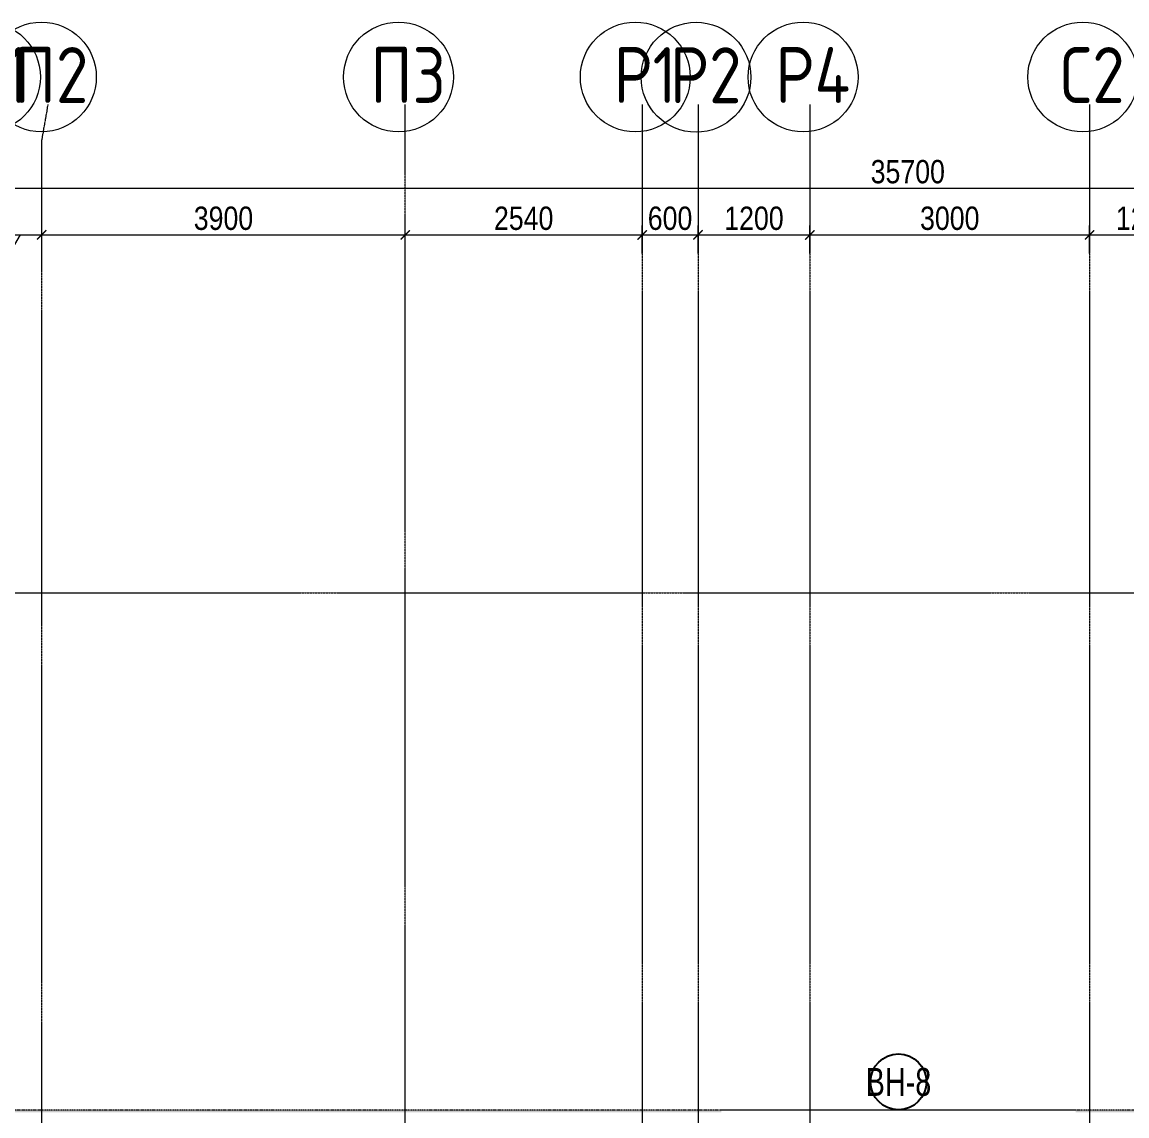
# Model space of a CAD drawing. Header units: millimetres. Extents: x -231292 to 573618, y -153144 to 564035.
# Drawn here: x 54733 to 66584, y 142320 to 154051 of the extents above; entities that cross this region are included whole.
import ezdxf
from ezdxf.enums import TextEntityAlignment as Align

# ---------------------------------------------------------------- set-up
doc = ezdxf.new("R2010")
doc.units = ezdxf.units.MM
doc.linetypes.add('CENTER2', pattern=[28.575, 19.05, -3.175, 3.175, -3.175])
doc.linetypes.add('DASHED', pattern=[19.05, 12.7, -6.35])
doc.layers.get('0').update_dxf_attribs({"color": 250})
doc.layers.get('Defpoints').update_dxf_attribs({"color": 250})
for name, color, linetype, lineweight in [('A-Wall-Open', 250, 'Continuous', 5), ('АР_Витраж марка', 250, 'Continuous', 9), ('АР_Штриховка', 250, 'Continuous', 0), ('РД_Оси_100', 250, 'Continuous', 0), ('РД_Оси_размер', 250, 'Continuous', 0)]:
    doc.layers.add(name, color=color, linetype=linetype, lineweight=lineweight)
doc.layers.add('АР_Делит', color=250, linetype='Continuous', lineweight=0, plot=False)
doc.layers.add('РД_Витраж_проем', color=250, linetype='Continuous', lineweight=0, plot=False)
doc.styles.add('Arial_09', font='ARIALN.TTF', dxfattribs={"width": 0.9})
doc.styles.add('style1', font='ARIALN.TTF')
doc.styles.add('ккк', font='isocpeur.ttf', dxfattribs={"width": 0.85, "oblique": 15})
doc.dimstyles.new('Dim100_ареал', dxfattribs={"dimscale": 100, "dimtxt": 2.5, "dimasz": 1, "dimexe": 1, "dimexo": 1, "dimgap": 0.5, "dimtad": 1, "dimzin": 12, "dimdsep": 46, "dimtxsty": 'style1', "dimblk": 'ARCHTICK', "dimcen": 1, "dimdle": 1, "dimclrd": 256, "dimclre": 256, "dimaunit": 1, "dimadec": 0, "dimazin": 3, "dimtfac": 1, "dimtmove": 1, "dimatfit": 3, "dimldrblk": 'OPEN30', "dimfxl": 2, "dimfxlon": 1, "dimtolj": 1, "dimtzin": 0, "dimlwd": 9, "dimlwe": 9, "dimarcsym": 0})

# ---------------------------------------------------------------- blocks, each defined once
blk = doc.blocks.new('A-iden')
at = {"linetype": 'Continuous', "lineweight": 5}
blk.add_circle((-0.73, -4.06), 5.89, dxfattribs=at)
at = {"color": 0, "linetype": 'Continuous', "lineweight": 20, "style": 'ккк', "width": 0.85}
blk.add_attdef('ID', text='', height=6, dxfattribs=at).set_placement((0.31, -3.85), align=Align.MIDDLE_CENTER)
blk = doc.blocks.new('_ArchTick')
at = {"color": 0, "linetype": 'ByBlock', "const_width": 0.15}
blk.add_lwpolyline([(-0.5, -0.5), (0.5, 0.5)], dxfattribs=at)
blk = doc.blocks.new('*D1465')
at = {"layer": 'Defpoints', "color": 0, "transparency": 16777216}
for p in [(73200, 139039), (37500, 137039), (73200, 137039)]:
    blk.add_point(p, dxfattribs=at)
at = {"layer": 'РД_Оси_размер', "lineweight": 9, "transparency": 16777216}
for p, q in [((37500, 138839), (37500, 139139)), ((73200, 138839), (73200, 139139)), ((37400, 139039), (73300, 139039))]:
    blk.add_line(p, q, dxfattribs=at)
at = {"layer": 'РД_Оси_размер', "lineweight": 9, "transparency": 16777216, "xscale": 100, "yscale": 100, "zscale": 100, "rotation": 180}
blk.add_blockref('_ArchTick', (37500, 139039), dxfattribs=at)
at = {"layer": 'РД_Оси_размер', "lineweight": 9, "transparency": 16777216, "xscale": 100, "yscale": 100, "zscale": 100}
blk.add_blockref('_ArchTick', (73200, 139039), dxfattribs=at)
at = {"layer": 'РД_Оси_размер', "color": 0, "transparency": 16777216, "insert": (55350, 139216), "char_height": 250, "attachment_point": 5, "style": 'style1'}
blk.add_mtext('\\A1;35700', dxfattribs=at)
blk = doc.blocks.new('_Open30')
at = {"color": 0, "linetype": 'ByBlock', "lineweight": -2}
for p, q in [((-1, 0.27), (0, 0)), ((0, 0), (-1, -0.27)), ((0, 0), (-1, 0))]:
    blk.add_line(p, q, dxfattribs=at)
blk = doc.blocks.new('*D1484')
at = {"layer": 'Defpoints', "color": 0, "transparency": 16777216}
for p in [(46060, 138539), (45600, 137039), (46060, 137039)]:
    blk.add_point(p, dxfattribs=at)
at = {"layer": 'РД_Оси_размер', "lineweight": 9, "transparency": 16777216}
for p, q in [((45500, 138539), (46160, 138539)), ((45830, 138539), (45534, 138039)), ((45600, 138339), (45600, 138639)), ((46060, 138339), (46060, 138639)), ((45534, 138039), (44974, 138039))]:
    blk.add_line(p, q, dxfattribs=at)
at = {"layer": 'РД_Оси_размер', "lineweight": 9, "transparency": 16777216, "xscale": 100, "yscale": 100, "zscale": 100, "rotation": 180}
blk.add_blockref('_ArchTick', (45600, 138539), dxfattribs=at)
at = {"layer": 'РД_Оси_размер', "lineweight": 9, "transparency": 16777216, "xscale": 100, "yscale": 100, "zscale": 100}
blk.add_blockref('_ArchTick', (46060, 138539), dxfattribs=at)
at = {"layer": 'РД_Оси_размер', "color": 0, "transparency": 16777216, "insert": (45254, 138216), "char_height": 250, "attachment_point": 5, "style": 'style1'}
blk.add_mtext('\\A1;460', dxfattribs=at)
blk = doc.blocks.new('*D1485')
at = {"layer": 'Defpoints', "color": 0, "transparency": 16777216}
for p in [(49960, 138539), (46060, 137039), (49960, 137039)]:
    blk.add_point(p, dxfattribs=at)
at = {"layer": 'РД_Оси_размер', "lineweight": 9, "transparency": 16777216}
for p, q in [((45960, 138539), (50060, 138539)), ((46060, 138339), (46060, 138639)), ((49960, 138339), (49960, 138639))]:
    blk.add_line(p, q, dxfattribs=at)
at = {"layer": 'РД_Оси_размер', "lineweight": 9, "transparency": 16777216, "xscale": 100, "yscale": 100, "zscale": 100, "rotation": 180}
blk.add_blockref('_ArchTick', (46060, 138539), dxfattribs=at)
at = {"layer": 'РД_Оси_размер', "lineweight": 9, "transparency": 16777216, "xscale": 100, "yscale": 100, "zscale": 100}
blk.add_blockref('_ArchTick', (49960, 138539), dxfattribs=at)
at = {"layer": 'РД_Оси_размер', "color": 0, "transparency": 16777216, "insert": (48010, 138716), "char_height": 250, "attachment_point": 5, "style": 'style1'}
blk.add_mtext('\\A1;3900', dxfattribs=at)
blk = doc.blocks.new('*D1486')
at = {"layer": 'Defpoints', "color": 0, "transparency": 16777216}
for p in [(52500, 138539), (49960, 137039), (52500, 137039)]:
    blk.add_point(p, dxfattribs=at)
at = {"layer": 'РД_Оси_размер', "lineweight": 9, "transparency": 16777216}
for p, q in [((49860, 138539), (52600, 138539)), ((49960, 138339), (49960, 138639)), ((52500, 138339), (52500, 138639))]:
    blk.add_line(p, q, dxfattribs=at)
at = {"layer": 'РД_Оси_размер', "lineweight": 9, "transparency": 16777216, "xscale": 100, "yscale": 100, "zscale": 100, "rotation": 180}
blk.add_blockref('_ArchTick', (49960, 138539), dxfattribs=at)
at = {"layer": 'РД_Оси_размер', "lineweight": 9, "transparency": 16777216, "xscale": 100, "yscale": 100, "zscale": 100}
blk.add_blockref('_ArchTick', (52500, 138539), dxfattribs=at)
at = {"layer": 'РД_Оси_размер', "color": 0, "transparency": 16777216, "insert": (51230, 138716), "char_height": 250, "attachment_point": 5, "style": 'style1'}
blk.add_mtext('\\A1;2540', dxfattribs=at)
blk = doc.blocks.new('*D1487')
at = {"layer": 'Defpoints', "color": 0, "transparency": 16777216}
for p in [(53100, 138539), (52500, 137039), (53100, 137039)]:
    blk.add_point(p, dxfattribs=at)
at = {"layer": 'РД_Оси_размер', "lineweight": 9, "transparency": 16777216}
for p, q in [((52400, 138539), (53200, 138539)), ((52500, 138339), (52500, 138639)), ((53100, 138339), (53100, 138639))]:
    blk.add_line(p, q, dxfattribs=at)
at = {"layer": 'РД_Оси_размер', "lineweight": 9, "transparency": 16777216, "xscale": 100, "yscale": 100, "zscale": 100, "rotation": 180}
blk.add_blockref('_ArchTick', (52500, 138539), dxfattribs=at)
at = {"layer": 'РД_Оси_размер', "lineweight": 9, "transparency": 16777216, "xscale": 100, "yscale": 100, "zscale": 100}
blk.add_blockref('_ArchTick', (53100, 138539), dxfattribs=at)
at = {"layer": 'РД_Оси_размер', "color": 0, "transparency": 16777216, "insert": (52800, 138716), "char_height": 250, "attachment_point": 5, "style": 'style1'}
blk.add_mtext('\\A1;600', dxfattribs=at)
blk = doc.blocks.new('*D1488')
at = {"layer": 'Defpoints', "color": 0, "transparency": 16777216}
for p in [(54300, 138539), (53100, 137039), (54300, 137039)]:
    blk.add_point(p, dxfattribs=at)
at = {"layer": 'РД_Оси_размер', "lineweight": 9, "transparency": 16777216}
for p, q in [((53000, 138539), (54400, 138539)), ((53100, 138339), (53100, 138639)), ((54300, 138339), (54300, 138639))]:
    blk.add_line(p, q, dxfattribs=at)
at = {"layer": 'РД_Оси_размер', "lineweight": 9, "transparency": 16777216, "xscale": 100, "yscale": 100, "zscale": 100, "rotation": 180}
blk.add_blockref('_ArchTick', (53100, 138539), dxfattribs=at)
at = {"layer": 'РД_Оси_размер', "lineweight": 9, "transparency": 16777216, "xscale": 100, "yscale": 100, "zscale": 100}
blk.add_blockref('_ArchTick', (54300, 138539), dxfattribs=at)
at = {"layer": 'РД_Оси_размер', "color": 0, "transparency": 16777216, "insert": (53700, 138716), "char_height": 250, "attachment_point": 5, "style": 'style1'}
blk.add_mtext('\\A1;1200', dxfattribs=at)
blk = doc.blocks.new('*D1489')
at = {"layer": 'Defpoints', "color": 0, "transparency": 16777216}
for p in [(57300, 138539), (54300, 137039), (57300, 137039)]:
    blk.add_point(p, dxfattribs=at)
at = {"layer": 'РД_Оси_размер', "lineweight": 9, "transparency": 16777216}
for p, q in [((54200, 138539), (57400, 138539)), ((54300, 138339), (54300, 138639)), ((57300, 138339), (57300, 138639))]:
    blk.add_line(p, q, dxfattribs=at)
at = {"layer": 'РД_Оси_размер', "lineweight": 9, "transparency": 16777216, "xscale": 100, "yscale": 100, "zscale": 100, "rotation": 180}
blk.add_blockref('_ArchTick', (54300, 138539), dxfattribs=at)
at = {"layer": 'РД_Оси_размер', "lineweight": 9, "transparency": 16777216, "xscale": 100, "yscale": 100, "zscale": 100}
blk.add_blockref('_ArchTick', (57300, 138539), dxfattribs=at)
at = {"layer": 'РД_Оси_размер', "color": 0, "transparency": 16777216, "insert": (55800, 138716), "char_height": 250, "attachment_point": 5, "style": 'style1'}
blk.add_mtext('\\A1;3000', dxfattribs=at)
blk = doc.blocks.new('*D1490')
at = {"layer": 'Defpoints', "color": 0, "transparency": 16777216}
for p in [(58500, 138539), (57300, 137039), (58500, 137039)]:
    blk.add_point(p, dxfattribs=at)
at = {"layer": 'РД_Оси_размер', "lineweight": 9, "transparency": 16777216}
for p, q in [((57200, 138539), (58600, 138539)), ((57300, 138339), (57300, 138639)), ((58500, 138339), (58500, 138639))]:
    blk.add_line(p, q, dxfattribs=at)
at = {"layer": 'РД_Оси_размер', "lineweight": 9, "transparency": 16777216, "xscale": 100, "yscale": 100, "zscale": 100, "rotation": 180}
blk.add_blockref('_ArchTick', (57300, 138539), dxfattribs=at)
at = {"layer": 'РД_Оси_размер', "lineweight": 9, "transparency": 16777216, "xscale": 100, "yscale": 100, "zscale": 100}
blk.add_blockref('_ArchTick', (58500, 138539), dxfattribs=at)
at = {"layer": 'РД_Оси_размер', "color": 0, "transparency": 16777216, "insert": (57900, 138716), "char_height": 250, "attachment_point": 5, "style": 'style1'}
blk.add_mtext('\\A1;1200', dxfattribs=at)
blk = doc.blocks.new('МаркаВитража1')
at = {"layer": 'Defpoints'}
blk.add_circle((0, 0), 3, dxfattribs=at)
at = {"color": 0, "linetype": 'ByBlock', "lineweight": -2, "style": 'Arial_09', "width": 0.9}
blk.add_attdef('АР-ОКНО:НАИМЕНОВАНИЕ', text='', height=3, dxfattribs=at).set_placement((0, 0), align=Align.MIDDLE)
blk = doc.blocks.new('СОШ_2200_АР_ОСИ_М100_28.05.24')
at = {"layer": 'АР_Делит', "color": 5, "linetype": 'DASHED'}
blk.add_lwpolyline([(-355, 13145), (-355, 100855), (37145, 100855), (37145, 129155), (72745, 129155), (72745, 135155), (114955, 135155), (114955, -355)], dxfattribs=at)
at = {"layer": 'РД_Оси_100', "linetype": 'CENTER2'}
for p, q in [((49960, -6155), (49960, 139938.679)), ((-5954.958, 134700), (119910, 134700))]:
    blk.add_line(p, q, dxfattribs=at)
for points in [[(46060, -6163.105), (46060, 139538.679), (46130, 139938.679)], [(52500, 139938.679), (52500, -5755), (52358.276, -6155)], [(53100, 139938.679), (53100, -5755), (52949.266, -6155)], [(54300, 139938.679), (54300, -6155)], [(57300, 139938.679), (57300, -6155)]]:
    blk.add_lwpolyline(points, dxfattribs=at)
at = {"layer": 'РД_Оси_100', "xscale": 100, "yscale": 100, "zscale": 100}
for p, values in [((45530, 140638.679), {'ID': 'П1'}), ((46130, 140638.679), {'ID': 'П2'}), ((49960, 140638.679), {'ID': 'П3'})]:
    blk.add_blockref('A-iden', p, dxfattribs=at).add_auto_attribs(values)
at = {"layer": 'РД_Оси_100', "color": 0, "xscale": 100, "yscale": 100, "zscale": 100}
for p, values in [((52500, 140638.679), {'ID': 'Р1'}), ((53151.517, 140636.463), {'ID': 'Р2'}), ((54300, 140638.679), {'ID': 'Р4'}), ((57300, 140638.679), {'ID': 'С2'})]:
    blk.add_blockref('A-iden', p, dxfattribs=at).add_auto_attribs(values)
at = {"layer": 'РД_Оси_размер'}
for base, p1, p2, picture, middle in [((73200, 139038.679), (37500, 137038.679), (73200, 137038.679), '*D1465', (55350, 139216.322)), ((49960, 138538.679), (46060, 137038.679), (49960, 137038.679), '*D1485', (48010, 138716.322)), ((52500, 138538.679), (49960, 137038.679), (52500, 137038.679), '*D1486', (51230, 138716.322)), ((53100, 138538.679), (52500, 137038.679), (53100, 137038.679), '*D1487', (52800, 138716.322)), ((54300, 138538.679), (53100, 137038.679), (54300, 137038.679), '*D1488', (53700, 138716.322)), ((57300, 138538.679), (54300, 137038.679), (57300, 137038.679), '*D1489', (55800, 138716.322)), ((58500, 138538.679), (57300, 137038.679), (58500, 137038.679), '*D1490', (57900, 138716.322))]:
    dim = blk.add_linear_dim(base=base, p1=p1, p2=p2, dimstyle='Dim100_ареал', dxfattribs=at)
    dim.commit()
    dim.dimension.update_dxf_attribs({"geometry": picture, "text_midpoint": middle})
dim = blk.add_linear_dim(base=(46060, 138538.679), p1=(45600, 137038.679), p2=(46060, 137038.679), dimstyle='Dim100_ареал', dxfattribs=at)
dim.commit()
dim.dimension.update_dxf_attribs({"geometry": '*D1484', "text_midpoint": (45484.181, 138038.679), "dimtype": 160})

msp = doc.modelspace()

# ---------------------------------------------------------------- hatches: boundary and pattern name
at = {"layer": 'АР_Штриховка', "linetype": 'Continuous', "lineweight": 0}
h = msp.add_hatch(dxfattribs=at)
h.set_pattern_fill('_U', color=256, style=0, pattern_type=0)
h.set_pattern_definition([(360, (8883.4027, 13229.6861), (9e-11, 1), [])])
h.paths.add_polyline_path([(46028.403, 142384.686), (46053.403, 142359.686), (62233.4, 142359.686), (62233.4, 142384.686)], flags=0)
h.paths.add_polyline_path([(66033.403, 142384.686), (66033.403, 142359.686), (66483.402, 142359.686), (66483.402, 142384.686)], flags=0)
h = msp.add_hatch(dxfattribs=at)
h.set_pattern_fill('_U', color=256, style=0, pattern_type=0)
h.set_pattern_definition([(360, (8883.4027, 13229.6861), (1e-10, 1), [])])
h.paths.add_polyline_path([(66483.403, 142384.686), (66483.403, 142359.686), (67283.403, 142359.686), (67283.403, 142384.686)], flags=0)
h.paths.add_polyline_path([(68783.403, 142384.686), (68783.403, 142359.686), (70283.403, 142359.686), (70283.403, 142384.686)], flags=0)
h.paths.add_polyline_path([(73183.403, 142384.686), (73183.403, 142359.686), (74683.403, 142359.686), (74683.403, 142384.686)], flags=0)
h.paths.add_polyline_path([(76183.403, 142384.686), (76183.403, 142359.686), (77683.403, 142359.686), (77683.403, 142384.686)], flags=0)
h.paths.add_polyline_path([(80583.403, 142384.686), (80583.403, 142359.686), (81483.403, 142359.686), (81483.403, 142384.686)], flags=0)

# ---------------------------------------------------------------- linework, layer by layer
at = {"layer": 'A-Wall-Open', "linetype": 'Continuous', "lineweight": 5}
msp.add_line((62233.4, 142384.686), (66033.403, 142384.686), dxfattribs=at)
at = {"layer": 'РД_Витраж_проем', "linetype": 'Continuous', "lineweight": 0}
msp.add_line((62233.403, 142384.686), (66033.403, 142384.686), dxfattribs=at)

# ---------------------------------------------------------------- block references
at = {"layer": 'АР_Витраж марка', "linetype": 'Continuous', "lineweight": 9, "xscale": 100, "yscale": 100, "zscale": 100}
msp.add_blockref('МаркаВитража1', (64133.403, 142684.686), dxfattribs=at).add_auto_attribs({'АР-ОКНО:НАИМЕНОВАНИЕ': 'ВН-8'})
at = {"layer": 'РД_Оси_100'}
msp.add_blockref('СОШ_2200_АР_ОСИ_М100_28.05.24', (8883.403, 13229.686), dxfattribs=at)

doc.saveas('drawing.dxf')
